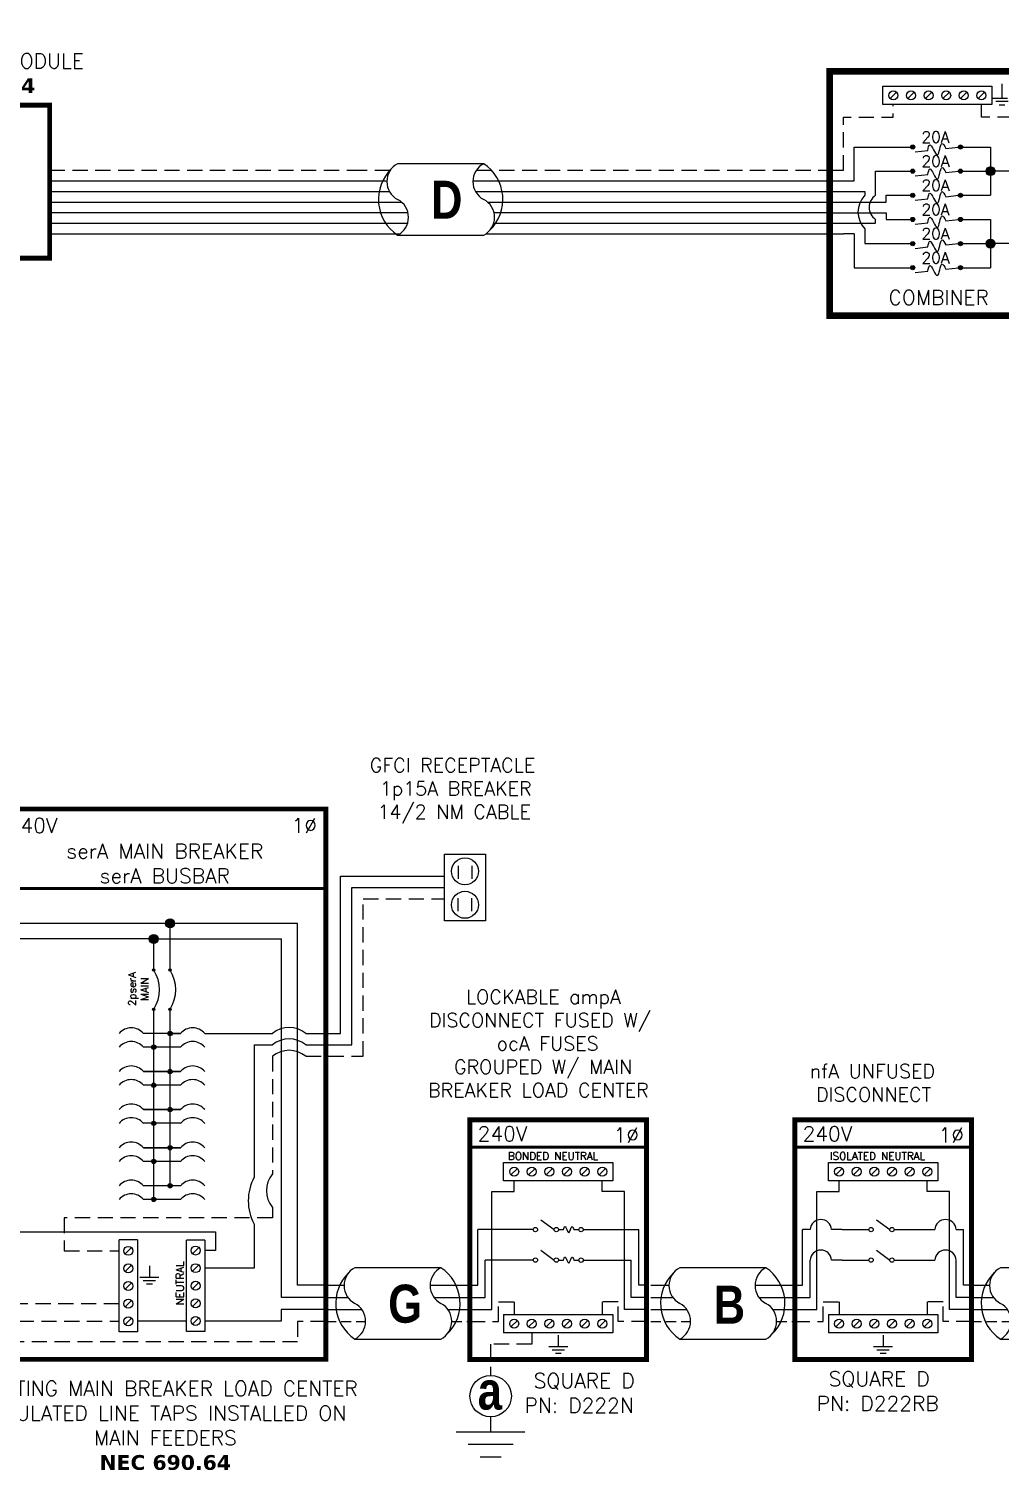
# Model space of a CAD drawing. Header units: feet. Extents: x 13957 to 14727, y 21610 to 22158.
# Drawn here: x 14232.5 to 14472.2, y 21802.3 to 22158.2 of the extents above; entities that cross this region are included whole.
import ezdxf

# ---------------------------------------------------------------- set-up
doc = ezdxf.new("R2010")
doc.units = ezdxf.units.FT
doc.header["$MEASUREMENT"] = 0
doc.linetypes.add('HIDDEN', pattern=[0.375, 0.25, -0.125])
doc.layers.add('TEXT', color=7, linetype='Continuous')
doc.layers.add('Z - TITLEBLOCK TXT', color=7, linetype='Continuous')
doc.styles.add('ONE LINE TXT', font='techb___.ttf')
doc.styles.get("Standard").update_dxf_attribs({"font": 'simplex.shx'})

# ---------------------------------------------------------------- blocks, each defined once
blk = doc.blocks.new('3stringCombiner')
at = {"linetype": 'Continuous'}
h = blk.add_hatch(color=7, dxfattribs=at)
h.dxf.hatch_style = 1
edge = h.paths.add_edge_path()
edge.add_arc((20.51, 41.65), 0.513, 0, 360)
h = blk.add_hatch(color=7, dxfattribs=at)
h.dxf.hatch_style = 1
edge = h.paths.add_edge_path()
edge.add_arc((32.29, 41.65), 0.513, 0, 360)
h = blk.add_hatch(color=7, dxfattribs=at)
h.dxf.hatch_style = 1
edge = h.paths.add_edge_path()
edge.add_arc((20.51, 35.69), 0.513, 0, 360)
h = blk.add_hatch(color=7, dxfattribs=at)
h.dxf.hatch_style = 1
edge = h.paths.add_edge_path()
edge.add_arc((32.29, 35.69), 0.513, 0, 360)
h = blk.add_hatch(color=254, dxfattribs=at)
h.dxf.hatch_style = 1
edge = h.paths.add_edge_path()
edge.add_arc((39.7, 35.69), 1.11, 0, 360)
h = blk.add_hatch(color=7, dxfattribs=at)
h.dxf.hatch_style = 1
edge = h.paths.add_edge_path()
edge.add_arc((20.51, 29.73), 0.513, 0, 360)
h = blk.add_hatch(color=7, dxfattribs=at)
h.dxf.hatch_style = 1
edge = h.paths.add_edge_path()
edge.add_arc((32.29, 29.73), 0.513, 0, 360)
h = blk.add_hatch(color=253, dxfattribs=at)
h.dxf.hatch_style = 1
edge = h.paths.add_edge_path()
edge.add_arc((20.51, 23.77), 0.513, 0, 360)
h = blk.add_hatch(color=253, dxfattribs=at)
h.dxf.hatch_style = 1
edge = h.paths.add_edge_path()
edge.add_arc((32.29, 23.77), 0.513, 0, 360)
h = blk.add_hatch(color=253, dxfattribs=at)
h.dxf.hatch_style = 1
edge = h.paths.add_edge_path()
edge.add_arc((20.51, 17.8), 0.513, 0, 360)
h = blk.add_hatch(color=253, dxfattribs=at)
h.dxf.hatch_style = 1
edge = h.paths.add_edge_path()
edge.add_arc((32.29, 17.8), 0.513, 0, 360)
h = blk.add_hatch(color=254, dxfattribs=at)
h.dxf.hatch_style = 1
edge = h.paths.add_edge_path()
edge.add_arc((39.7, 17.8), 1.11, 0, 360)
h = blk.add_hatch(color=253, dxfattribs=at)
h.dxf.hatch_style = 1
edge = h.paths.add_edge_path()
edge.add_arc((20.51, 11.84), 0.513, 0, 360)
h = blk.add_hatch(color=253, dxfattribs=at)
h.dxf.hatch_style = 1
edge = h.paths.add_edge_path()
edge.add_arc((32.29, 11.84), 0.513, 0, 360)
at = {"color": 1, "linetype": 'Continuous'}
for p, q in [((13.11, 52.12), (13.11, 56.66)), ((13.11, 56.66), (40.06, 56.66)), ((40.06, 56.66), (40.06, 52.12)), ((40.06, 52.12), (13.11, 52.12)), ((21.11, 40.47), (24.21, 40.81)), ((28.68, 41.3), (31.78, 41.65)), ((28.69, 35.34), (31.79, 35.69)), ((21.12, 34.51), (24.22, 34.85)), ((21.12, 28.54), (24.22, 28.89)), ((28.69, 29.38), (31.79, 29.73)), ((21.11, 22.58), (24.21, 22.93)), ((28.68, 23.42), (31.78, 23.77)), ((28.69, 17.46), (31.79, 17.8)), ((21.12, 16.62), (24.22, 16.97)), ((21.12, 10.66), (24.22, 11.01)), ((28.69, 11.5), (31.79, 11.84))]:
    blk.add_line(p, q, dxfattribs=at)
at = {"color": 4, "linetype": 'Continuous'}
for p, q in [((16.49, 55.18), (14.92, 53.6)), ((20.84, 55.18), (19.27, 53.6)), ((25.19, 55.18), (23.62, 53.6)), ((29.54, 55.18), (27.97, 53.6)), ((33.89, 55.18), (32.32, 53.6)), ((38.25, 55.18), (36.67, 53.6))]:
    blk.add_line(p, q, dxfattribs=at)
at = {"color": 92, "linetype": 'HIDDEN', "ltscale": 15}
for p, q in [((37.46, 49.04), (37.46, 52.12)), ((50.81, 49.04), (37.46, 49.04)), ((50.81, 49.04), (50.81, 35.92)), ((0, 35.92), (3.44, 35.92)), ((50.81, 35.92), (54.46, 35.92))]:
    blk.add_line(p, q, dxfattribs=at)
at = {"color": 7, "linetype": 'Continuous'}
for p, q in [((48.55, 35.69), (39.7, 35.69)), ((48.55, 34.31), (48.55, 35.69)), ((0, 33.3), (3.44, 33.3)), ((48.55, 34.31), (54.46, 34.31)), ((0, 28.06), (3.43, 28.06)), ((0, 22.81), (3.44, 22.81))]:
    blk.add_line(p, q, dxfattribs=at)
at = {"color": 253, "linetype": 'Continuous'}
for p, q in [((48.55, 32.71), (48.55, 17.8)), ((48.55, 32.71), (54.46, 32.71)), ((0, 30.68), (3.44, 30.68)), ((0, 25.43), (3.44, 25.43)), ((0, 20.19), (3.44, 20.19)), ((6.06, 20.19), (6.06, 11.84)), ((48.55, 17.8), (39.7, 17.8)), ((6.06, 11.84), (13.92, 11.84))]:
    blk.add_line(p, q, dxfattribs=at)
at = {"lineweight": 50, "const_width": 1.71}
blk.add_lwpolyline([(54.46, 0), (0, 0), (0, 60.34), (54.46, 60.34)], close=True, dxfattribs=at)
blk.add_lwpolyline([(54.46, 0), (0, 0), (0, 60.34), (54.46, 60.34)], close=True, dxfattribs=at)
at = {"color": 92, "linetype": 'HIDDEN', "ltscale": 15, "flags": 128}
for points in [[(42.53, 57.24), (42.53, 53.74)], [(40.18, 53.74), (44.87, 53.74)], [(3.44, 35.92), (3.44, 49.04), (15.71, 49.04), (15.71, 52.12)], [(44.05, 52.87), (41, 52.87)], [(43.24, 52.01), (41.81, 52.01)]]:
    blk.add_lwpolyline(points, dxfattribs=at)
at = {"color": 7, "linetype": 'Continuous', "flags": 128}
for points in [[(3.44, 33.3), (6.06, 33.3), (6.06, 41.65), (13.92, 41.65)], [(13.92, 41.65), (20.51, 41.65)], [(32.29, 41.65), (39.7, 41.65)], [(39.7, 41.65), (39.7, 29.73)], [(11.3, 29.73), (11.3, 35.69), (13.92, 35.69)], [(13.92, 35.69), (20.51, 35.69)], [(13.92, 35.69), (20.51, 35.69)], [(32.29, 35.69), (39.7, 35.69)], [(3.43, 28.06), (13.92, 28.06), (13.92, 29.73)], [(13.92, 29.73), (20.51, 29.73)], [(13.92, 29.73), (20.51, 29.73)], [(32.29, 29.73), (39.7, 29.73)], [(3.44, 22.81), (11.3, 22.81), (11.3, 23.77)]]:
    blk.add_lwpolyline(points, dxfattribs=at)
at = {"color": 253, "linetype": 'Continuous', "flags": 128}
for points in [[(3.44, 30.68), (8.68, 30.68), (8.68, 29.73)], [(3.44, 25.43), (13.92, 25.43), (13.92, 23.77)], [(8.68, 21.46), (8.68, 17.8), (13.92, 17.8)], [(13.92, 23.77), (20.51, 23.77)], [(13.92, 23.77), (20.51, 23.77)], [(32.29, 23.77), (39.7, 23.77)], [(39.7, 23.77), (39.7, 11.84)], [(6.06, 20.19), (3.44, 20.19)], [(13.92, 17.8), (20.51, 17.8)], [(13.92, 17.8), (20.51, 17.8)], [(32.29, 17.8), (39.7, 17.8)], [(13.92, 11.84), (20.51, 11.84)], [(32.29, 11.84), (39.7, 11.84)]]:
    blk.add_lwpolyline(points, dxfattribs=at)
at = {"color": 4, "linetype": 'Continuous'}
for centre in [(15.71, 54.39), (20.06, 54.39), (24.41, 54.39), (28.76, 54.39), (33.11, 54.39), (37.46, 54.39)]:
    blk.add_circle(centre, 1.11, dxfattribs=at)
at = {"color": 7, "linetype": 'Continuous'}
for centre, radius in [((20.51, 41.65), 0.513), ((32.29, 41.65), 0.513), ((20.51, 35.69), 0.513), ((32.29, 35.69), 0.513), ((39.7, 35.69), 1.11), ((39.7, 35.69), 1.11), ((20.51, 29.73), 0.513), ((32.29, 29.73), 0.513), ((39.7, 17.8), 1.11), ((39.7, 17.8), 1.11)]:
    blk.add_circle(centre, radius, dxfattribs=at)
at = {"color": 253, "linetype": 'Continuous'}
for centre in [(20.51, 23.77), (32.29, 23.77), (20.51, 17.8), (32.29, 17.8), (20.51, 11.84), (32.29, 11.84)]:
    blk.add_circle(centre, 0.513, dxfattribs=at)
blk.add_arc((12.9, 25.59), 5.91, 135.6055, 224.3945, dxfattribs=at)
at = {"color": 7, "linetype": 'Continuous'}
blk.add_arc((13.34, 26.75), 3.61, 124.3567, 235.6433, dxfattribs=at)
at = {"color": 1, "linetype": 'Continuous'}
for points in [[(24.21, 40.81), (24.72, 42.21), (26.59, 39.72), (27.74, 42.55), (28.68, 41.3)], [(24.22, 34.85), (24.73, 36.25), (26.6, 33.76), (27.76, 36.59), (28.69, 35.34)], [(24.22, 28.89), (24.73, 30.29), (26.6, 27.8), (27.76, 30.63), (28.69, 29.38)], [(24.21, 22.93), (24.72, 24.33), (26.59, 21.84), (27.74, 24.67), (28.68, 23.42)], [(24.22, 16.97), (24.73, 18.37), (26.6, 15.87), (27.76, 18.71), (28.69, 17.46)], [(24.22, 11.01), (24.73, 12.41), (26.6, 9.91), (27.76, 12.75), (28.69, 11.5)]]:
    blk.add_spline(points, degree=3, dxfattribs=at)
for p in [(22.67, 42.72), (22.68, 36.76), (22.68, 30.8), (22.67, 24.83), (22.68, 18.87), (22.68, 12.91)]:
    blk.add_text('20A', height=2.778, dxfattribs=at).set_placement(p)
at = {"color": 1, "insert": (26.91, 4.5), "char_height": 3.658, "attachment_point": 5}
blk.add_mtext_dynamic_manual_height_columns('COMBINER', width=1.1897, gutter_width=7.17, heights=[0], dxfattribs=at)
blk = doc.blocks.new('fusedDisconnect')
at = {"lineweight": 50}
blk.add_line((-43.61, 43.06), (0, 43.06), dxfattribs=at)
at = {"color": 1, "linetype": 'Continuous'}
for p, q in [((-35.27, 34.78), (-35.27, 39.32)), ((-35.27, 39.32), (-8.32, 39.32)), ((-8.32, 39.32), (-8.32, 34.78)), ((-8.32, 34.78), (-35.27, 34.78)), ((-26.07, 25.18), (-22.81, 22.74)), ((-21.73, 22.73), (-20.49, 22.73)), ((-17.94, 22.73), (-16.7, 22.73)), ((-26.07, 17.65), (-22.81, 15.2)), ((-21.73, 15.2), (-20.49, 15.2)), ((-17.94, 15.2), (-16.7, 15.2)), ((-35.27, 1.76), (-8.32, 1.76)), ((-35.27, 1.76), (-35.27, -2.78)), ((-8.32, 1.76), (-8.32, -2.78)), ((-8.32, -2.78), (-35.27, -2.78))]:
    blk.add_line(p, q, dxfattribs=at)
at = {"color": 4, "linetype": 'Continuous'}
for p, q in [((-31.89, 37.83), (-33.46, 36.26)), ((-27.53, 37.83), (-29.11, 36.26)), ((-23.18, 37.83), (-24.76, 36.26)), ((-18.83, 37.83), (-20.41, 36.26)), ((-14.48, 37.83), (-16.06, 36.26)), ((-10.13, 37.83), (-11.7, 36.26)), ((-31.89, 0.28), (-33.46, -1.3)), ((-27.53, 0.28), (-29.11, -1.3)), ((-23.18, 0.28), (-24.76, -1.3)), ((-18.83, 0.28), (-20.41, -1.3)), ((-14.48, 0.28), (-16.06, -1.3)), ((-10.13, 0.28), (-11.7, -1.3))]:
    blk.add_line(p, q, dxfattribs=at)
at = {"color": 253, "linetype": 'Continuous'}
for p, q in [((-38.16, 3), (-38.16, 32.17)), ((-38.16, 32.17), (-32.67, 32.17)), ((-32.67, 32.17), (-32.67, 34.78)), ((-10.92, 32.17), (-10.92, 34.78)), ((-5.43, 32.17), (-10.92, 32.17)), ((-5.43, 3), (-5.43, 32.17)), ((-43.61, 3), (-38.16, 3)), ((0, 3), (-5.43, 3))]:
    blk.add_line(p, q, dxfattribs=at)
at = {"color": 7, "linetype": 'Continuous'}
for p, q in [((-27.97, 22.73), (-41.66, 22.73)), ((-41.66, 9), (-41.66, 22.73)), ((-15.62, 22.73), (-1.93, 22.73)), ((-1.93, 9), (-1.93, 22.73))]:
    blk.add_line(p, q, dxfattribs=at)
at = {"color": 10, "linetype": 'Continuous'}
for p, q in [((-27.97, 15.2), (-39.8, 15.2)), ((-39.8, 6), (-39.8, 15.2)), ((-15.62, 15.2), (-3.79, 15.19)), ((-3.79, 6), (-3.79, 15.2)), ((-43.61, 6), (-39.8, 6)), ((0, 6), (-3.79, 6))]:
    blk.add_line(p, q, dxfattribs=at)
at = {"color": 7}
for p, q in [((-43.61, 9), (-41.66, 9)), ((0, 9), (-1.93, 9))]:
    blk.add_line(p, q, dxfattribs=at)
at = {"color": 92, "linetype": 'HIDDEN', "ltscale": 15}
for p, q in [((-36.58, 0), (-36.58, 4.9)), ((-36.58, 4.9), (-32.67, 4.9)), ((-32.67, 4.9), (-32.67, 1.76)), ((-7.01, 4.9), (-10.92, 4.9)), ((-10.92, 4.9), (-10.92, 1.76)), ((-7.01, 0), (-7.01, 4.9)), ((-43.61, 0), (-36.58, 0)), ((0, 0), (-7.01, 0)), ((-28.32, -2.78), (-28.32, -5.55)), ((-28.32, -5.55), (-38.48, -5.55)), ((-38.48, -5.55), (-38.48, -13.28)), ((-38.48, -23.51), (-38.48, -27.17))]:
    blk.add_line(p, q, dxfattribs=at)
at = {"lineweight": 50, "const_width": 1.19}
blk.add_lwpolyline([(-43.61, -9.34), (-43.61, 49.84), (0, 49.84), (0, -9.34)], close=True, dxfattribs=at)
at = {"color": 92, "linetype": 'Continuous', "lineweight": 5, "ltscale": 0.05, "flags": 128}
for points in [[(-21.8, -3.32), (-21.8, -6.17)], [(-24.14, -6.17), (-19.45, -6.17)], [(-20.27, -7.03), (-23.32, -7.03)], [(-21.08, -7.9), (-22.51, -7.9)]]:
    blk.add_lwpolyline(points, dxfattribs=at)
at = {"color": 92, "linetype": 'Continuous', "ltscale": 4, "flags": 128}
for points in [[(-46.96, -27.17), (-30, -27.17)], [(-32.93, -30.31), (-44.02, -30.31)], [(-35.87, -33.46), (-41.08, -33.46)]]:
    blk.add_lwpolyline(points, dxfattribs=at)
at = {"color": 4, "linetype": 'Continuous'}
for centre in [(-32.67, 37.05), (-28.32, 37.05), (-23.97, 37.05), (-19.62, 37.05), (-15.27, 37.05), (-10.92, 37.05), (-32.67, -0.51), (-28.32, -0.51), (-23.97, -0.51), (-19.62, -0.51), (-15.27, -0.51), (-10.92, -0.51)]:
    blk.add_circle(centre, 1.11, dxfattribs=at)
at = {"color": 1, "linetype": 'Continuous'}
for centre in [(-27.43, 22.73), (-22.27, 22.73), (-16.16, 22.73), (-27.43, 15.2), (-22.27, 15.2), (-16.16, 15.19)]:
    blk.add_circle(centre, 0.541, dxfattribs=at)
at = {"color": 7, "linetype": 'Continuous'}
blk.add_circle((-38.48, -18.39), 5.11, dxfattribs=at)
at = {"color": 1, "linetype": 'Continuous'}
for points in [[(-20.49, 22.73), (-20.12, 23.49), (-19.22, 21.97), (-18.39, 23.49), (-17.94, 22.73)], [(-20.49, 15.2), (-20.12, 15.96), (-19.22, 14.43), (-18.39, 15.96), (-17.94, 15.2)]]:
    blk.add_spline(points, degree=3, dxfattribs=at)
at = {"color": 4, "linetype": 'Continuous'}
blk.add_text('BONDED NEUTRAL', height=1.8743, dxfattribs=at).set_placement((-34.19, 39.97))
at = {"color": 1}
for s, width, gutter_width, heights, insert, char_height, attachment_point in [('\\A1;\\pi14.315;LOCKABLE ampA \\P\\pi5.1859;DISCONNECT FUSED W/ \\P\\pi21.882;ocA FUSES\\P\\pi11.355;GROUPED W/ MAIN \\P\\pi4.9392;BREAKER LOAD CENTER', 71.8931, 92.23, [38.55], (-58.88, 81.95), 3.4544, 1), ('240V', 0.1481, 0.75, [0], (-35.55, 46.4), 3.658, 5), ('1∅', 0.1481, 0.75, [0], (-4.98, 46.1), 3.658, 5), ('\\A1;\\pi7.3884,t25.676;SQUARE D\\P\\pi5.1241,t23.412;PN: D222N', 35.0816, 28.88, [13.54], (-35.24, -12.75), 3.6576, 1)]:
    blk.add_mtext_dynamic_manual_height_columns(s, width=width, gutter_width=gutter_width, heights=heights, dxfattribs=dict(at, insert=insert, char_height=char_height, attachment_point=attachment_point))
at = {"color": 1, "linetype": 'Continuous', "insert": (-41.67, -12.34), "char_height": 9.3833, "attachment_point": 1, "style": 'ONE LINE TXT'}
blk.add_mtext_dynamic_manual_height_columns('{\\W1;\\C256;a}', width=0.1385, gutter_width=2.13, heights=[0], dxfattribs=at)
blk = doc.blocks.new('*U19')
at = {"color": 7, "linetype": 'Continuous'}
for p, q in [((-7.14, 13.31), (-28.39, 13.31)), ((-28.39, -4.31), (-7.14, -4.31))]:
    blk.add_line(p, q, dxfattribs=at)
at = {"color": 7}
for p, q in [((-35.53, 9), (-31.05, 9)), ((-9.81, 9), (0, 9))]:
    blk.add_line(p, q, dxfattribs=at)
at = {"color": 10}
for p, q in [((-35.53, 6), (-30.11, 6)), ((-8.87, 6), (0, 6))]:
    blk.add_line(p, q, dxfattribs=at)
at = {"color": 253}
for p, q in [((-35.53, 3), (-26.66, 3)), ((-5.41, 3), (0, 3))]:
    blk.add_line(p, q, dxfattribs=at)
at = {"color": 92, "linetype": 'HIDDEN', "ltscale": 10}
for p, q in [((-4.48, 0), (0, 0)), ((-35.53, 0), (-25.72, 0))]:
    blk.add_line(p, q, dxfattribs=at)
at = {"color": 7, "linetype": 'Continuous'}
for centre, start, end in [((-22.54, 4.5), 133.9732, 236.4265), ((-12.99, 4.5), 313.9732, 56.4265)]:
    blk.add_arc(centre, 10.58, start, end, dxfattribs=at)
at = {"linetype": 'Continuous'}
for centre, start, end in [((-26.08, 8.91), 117.6639, 242.3361), ((-4.83, 8.91), 117.6639, 242.3361), ((-30.7, 0.09), 297.6639, 62.3361), ((-9.45, 0.09), 297.6639, 62.3361)]:
    blk.add_arc(centre, 4.98, start, end, dxfattribs=at)
blk = doc.blocks.new('*U20')
at = {"color": 7}
for name, p in [('fusedDisconnect', (0, 0)), ('*U19', (-43.61, 0))]:
    blk.add_blockref(name, p, dxfattribs=at)
blk = doc.blocks.new('lineTapPanel')
at = {"linetype": 'Continuous'}
h = blk.add_hatch(color=254, dxfattribs=at)
h.dxf.hatch_style = 1
edge = h.paths.add_edge_path()
edge.add_arc((-38.44, 98.34), 1.11, 0, 360)
h = blk.add_hatch(color=254, dxfattribs=at)
h.dxf.hatch_style = 1
edge = h.paths.add_edge_path()
edge.add_arc((-42.47, 94.51), 1.11, 0, 360)
h = blk.add_hatch(color=1, dxfattribs=at)
h.dxf.hatch_style = 1
edge = h.paths.add_edge_path()
edge.add_arc((-42.47, 86.8), 0.291, 0, 360)
h = blk.add_hatch(color=1, dxfattribs=at)
h.dxf.hatch_style = 1
edge = h.paths.add_edge_path()
edge.add_arc((-38.44, 86.8), 0.291, 0, 360)
h = blk.add_hatch(color=1, dxfattribs=at)
h.dxf.hatch_style = 1
edge = h.paths.add_edge_path()
edge.add_arc((-42.47, 77.16), 0.291, 0, 360)
h = blk.add_hatch(color=1, dxfattribs=at)
h.dxf.hatch_style = 1
edge = h.paths.add_edge_path()
edge.add_arc((-38.44, 77.16), 0.291, 0, 360)
h = blk.add_hatch(color=1, dxfattribs=at)
h.dxf.hatch_style = 1
edge = h.paths.add_edge_path()
edge.add_arc((-38.44, 71.16), 0.528, 0, 360)
h = blk.add_hatch(color=1, dxfattribs=at)
h.dxf.hatch_style = 1
edge = h.paths.add_edge_path()
edge.add_arc((-42.47, 67.78), 0.528, 0, 360)
h = blk.add_hatch(color=1, dxfattribs=at)
h.dxf.hatch_style = 1
edge = h.paths.add_edge_path()
edge.add_arc((-38.44, 61.76), 0.528, 0, 360)
h = blk.add_hatch(color=1, dxfattribs=at)
h.dxf.hatch_style = 1
edge = h.paths.add_edge_path()
edge.add_arc((-42.47, 58.38), 0.528, 0, 360)
h = blk.add_hatch(color=1, dxfattribs=at)
h.dxf.hatch_style = 1
edge = h.paths.add_edge_path()
edge.add_arc((-38.44, 52.36), 0.528, 0, 360)
h = blk.add_hatch(color=1, dxfattribs=at)
h.dxf.hatch_style = 1
edge = h.paths.add_edge_path()
edge.add_arc((-42.47, 48.98), 0.528, 0, 360)
h = blk.add_hatch(color=1, dxfattribs=at)
h.dxf.hatch_style = 1
edge = h.paths.add_edge_path()
edge.add_arc((-38.44, 42.95), 0.528, 0, 360)
h = blk.add_hatch(color=1, dxfattribs=at)
h.dxf.hatch_style = 1
edge = h.paths.add_edge_path()
edge.add_arc((-42.47, 39.58), 0.528, 0, 360)
h = blk.add_hatch(color=1, dxfattribs=at)
h.dxf.hatch_style = 1
edge = h.paths.add_edge_path()
edge.add_arc((-38.44, 33.55), 0.528, 0, 360)
h = blk.add_hatch(color=1, dxfattribs=at)
h.dxf.hatch_style = 1
edge = h.paths.add_edge_path()
edge.add_arc((-42.47, 30.17), 0.528, 0, 360)
at = {"color": 155, "true_color": 0x647190}
blk.add_line((-80.92, 126.59), (0, 126.59), dxfattribs=at)
at = {"color": 253, "linetype": 'Continuous'}
for p, q in [((-100.73, 90.2), (-100.73, 109.7)), ((-76.04, 90.2), (-100.73, 90.2)), ((-76.04, 90.2), (-76.04, 22.16)), ((-76.04, 22.16), (-27.25, 22.16)), ((-27.25, 22.16), (-27.25, 17.57)), ((-27.25, 17.57), (-29.89, 17.57)), ((-11.01, 0.16), (-29.89, 0.16)), ((0, 3), (-11.01, 3)), ((-11.01, 3), (-11.01, 0.16))]:
    blk.add_line(p, q, dxfattribs=at)
at = {"color": 10, "linetype": 'Continuous'}
for p, q in [((-94.24, 94.51), (-94.24, 109.7)), ((-43.58, 94.51), (-94.24, 94.51)), ((-42.47, 87.09), (-42.47, 93.4)), ((-41.36, 94.51), (-10.98, 94.51)), ((-10.98, 6), (-10.98, 94.51)), ((-42.47, 30.17), (-42.47, 76.87)), ((-35.88, 67.78), (-45.04, 67.78)), ((-35.88, 58.38), (-45.04, 58.38)), ((-35.88, 48.98), (-45.04, 48.98)), ((-35.88, 39.58), (-45.04, 39.58)), ((-35.88, 30.17), (-45.04, 30.17)), ((0, 6), (-10.98, 6))]:
    blk.add_line(p, q, dxfattribs=at)
at = {"color": 7, "linetype": 'Continuous'}
for p, q in [((-87.75, 98.34), (-87.75, 109.7)), ((-39.56, 98.34), (-87.75, 98.34)), ((-38.44, 87.09), (-38.44, 97.23)), ((-6.96, 9), (-6.96, 98.34)), ((-38.44, 61.76), (-38.44, 76.87)), ((-35.88, 71.16), (-45.04, 71.16)), ((-38.44, 71.16), (-35.88, 71.16)), ((-45.04, 61.76), (-35.88, 61.76)), ((-35.88, 61.76), (-45.04, 61.76)), ((-38.44, 52.36), (-38.44, 61.76)), ((-45.04, 52.36), (-35.88, 52.36)), ((-35.88, 52.36), (-45.04, 52.36)), ((-38.44, 42.95), (-38.44, 52.36)), ((-45.04, 42.95), (-35.88, 42.95)), ((-35.88, 42.95), (-45.04, 42.95)), ((-38.44, 33.55), (-38.44, 42.95)), ((-35.88, 33.55), (-45.04, 33.55))]:
    blk.add_line(p, q, dxfattribs=at)
at = {"lineweight": 50}
blk.add_line((-80.92, 106.95), (0, 106.95), dxfattribs=at)
at = {"color": 7}
for p, q in [((-6.96, 98.34), (-37.33, 98.34)), ((0, 9), (-6.96, 9))]:
    blk.add_line(p, q, dxfattribs=at)
at = {"color": 1, "linetype": 'Continuous'}
for p, q in [((-51.03, -2.51), (-51.03, 20.23)), ((-46.49, 20.23), (-51.03, 20.23)), ((-46.49, 20.23), (-46.49, -2.51)), ((-34.43, -2.43), (-34.43, 20.16)), ((-29.89, 20.16), (-34.43, 20.16)), ((-29.89, 20.16), (-29.89, -2.43)), ((-46.49, -2.51), (-51.03, -2.51)), ((-29.89, -2.43), (-34.43, -2.43))]:
    blk.add_line(p, q, dxfattribs=at)
at = {"color": 4, "linetype": 'Continuous'}
for p, q in [((-47.97, 18.28), (-49.55, 16.71)), ((-31.37, 18.35), (-32.94, 16.78)), ((-47.97, 13.93), (-49.55, 12.36)), ((-31.37, 14), (-32.94, 12.43)), ((-47.97, 9.58), (-49.55, 8.01)), ((-31.37, 9.65), (-32.94, 8.08)), ((-47.97, 5.23), (-49.55, 3.66)), ((-31.37, 5.3), (-32.94, 3.73)), ((-47.97, 0.88), (-49.55, -0.69)), ((-31.37, 0.95), (-32.94, -0.62))]:
    blk.add_line(p, q, dxfattribs=at)
at = {"color": 92, "linetype": 'HIDDEN', "ltscale": 15}
for p, q in [((-51.03, 4.44), (-106.89, 4.44)), ((-106.89, 4.44), (-106.89, -4.87)), ((-75.84, -4.96), (-75.84, 0.09)), ((-75.84, 0.09), (-51.03, 0.09)), ((0, 0), (-6.96, 0)), ((-6.96, 0), (-6.96, -4.96)), ((-6.96, -4.96), (-75.84, -4.96)), ((-106.89, -15.1), (-106.89, -24.84))]:
    blk.add_line(p, q, dxfattribs=at)
at = {"color": 92, "linetype": 'Continuous', "ltscale": 15}
blk.add_line((-34.43, 0.09), (-46.49, 0.09), dxfattribs=at)
at = {"lineweight": 50, "const_width": 1.19}
for points in [[(-103.67, 109.7), (-103.67, 126.59), (-84.82, 126.59), (-84.82, 109.7)], [(-80.92, -9.3), (-80.92, 126.59), (0, 126.59), (0, -9.3)]]:
    blk.add_lwpolyline(points, close=True, dxfattribs=at)
at = {"color": 92, "linetype": 'Continuous', "lineweight": 5, "ltscale": 0.05, "flags": 128}
for points in [[(-45.88, 10.97), (-41.2, 10.97)], [(-43.54, 13.81), (-43.54, 10.97)], [(-42.01, 10.1), (-45.07, 10.1)], [(-42.82, 9.23), (-44.25, 9.23)]]:
    blk.add_lwpolyline(points, dxfattribs=at)
at = {"color": 92, "linetype": 'Continuous', "ltscale": 4, "flags": 128}
for points in [[(-115.37, -24.84), (-98.41, -24.84)], [(-101.35, -27.98), (-112.43, -27.98)], [(-104.29, -31.12), (-109.49, -31.12)]]:
    blk.add_lwpolyline(points, dxfattribs=at)
at = {"linetype": 'Continuous'}
blk.add_circle((-94.24, 118.15), 7.15, dxfattribs=at)
at = {"color": 7, "linetype": 'Continuous'}
for centre, radius in [((-38.44, 98.34), 1.11), ((-38.44, 98.34), 1.11), ((-42.47, 94.51), 1.11), ((-106.89, -9.99), 5.11)]:
    blk.add_circle(centre, radius, dxfattribs=at)
at = {"color": 1, "linetype": 'Continuous'}
for centre, radius in [((-42.47, 86.8), 0.291), ((-38.44, 86.8), 0.291), ((-42.47, 77.16), 0.291), ((-38.44, 77.16), 0.291), ((-38.44, 71.16), 0.528), ((-42.47, 67.78), 0.528), ((-38.44, 61.76), 0.528), ((-42.47, 58.38), 0.528), ((-38.44, 52.36), 0.528), ((-42.47, 48.98), 0.528), ((-38.44, 42.95), 0.528), ((-42.47, 39.58), 0.528), ((-38.44, 33.55), 0.528), ((-42.47, 30.17), 0.528)]:
    blk.add_circle(centre, radius, dxfattribs=at)
at = {"color": 4, "linetype": 'Continuous'}
for centre in [(-48.76, 17.49), (-32.16, 17.57), (-48.76, 13.14), (-32.16, 13.21), (-48.76, 8.79), (-32.16, 8.86), (-48.76, 4.44), (-32.16, 4.51), (-48.76, 0.09), (-32.16, 0.16)]:
    blk.add_circle(centre, 1.11, dxfattribs=at)
at = {"color": 1, "linetype": 'Continuous'}
for centre, radius, start, end in [((-50.14, 81.98), 9.06, 327.8708, 32.1292), ((-46.11, 81.98), 9.06, 327.8708, 32.1292), ((-48.03, 68.62), 3.93, 40.3392, 139.6608), ((-32.88, 68.62), 3.93, 40.3392, 139.6608), ((-48.03, 65.24), 3.93, 40.3392, 139.6608), ((-32.88, 65.24), 3.93, 40.3392, 139.6608), ((-48.03, 59.21), 3.93, 40.3392, 139.6608), ((-32.88, 59.21), 3.93, 40.3392, 139.6608), ((-48.03, 55.84), 3.93, 40.3392, 139.6608), ((-32.88, 55.84), 3.93, 40.3392, 139.6608), ((-48.03, 49.81), 3.93, 40.3392, 139.6608), ((-32.88, 49.81), 3.93, 40.3392, 139.6608), ((-48.03, 46.43), 3.93, 40.3392, 139.6608), ((-32.88, 46.43), 3.93, 40.3392, 139.6608), ((-48.03, 40.41), 3.93, 40.3392, 139.6608), ((-32.88, 40.41), 3.93, 40.3392, 139.6608), ((-48.03, 37.03), 3.93, 40.3392, 139.6608), ((-32.88, 37.03), 3.93, 40.3392, 139.6608), ((-48.03, 31.01), 3.93, 40.3392, 139.6608), ((-32.88, 31.01), 3.93, 40.3392, 139.6608), ((-48.03, 27.63), 3.93, 40.3392, 139.6608), ((-32.88, 27.63), 3.93, 40.3392, 139.6608)]:
    blk.add_arc(centre, radius, start, end, dxfattribs=at)
at = {"color": 253, "linetype": 'Continuous', "style": 'ONE LINE TXT'}
blk.add_text('M', height=9.38, dxfattribs=at).set_placement((-98.8, 113.43))
at = {"color": 4, "linetype": 'Continuous'}
blk.add_text('NEUTRAL', height=1.874, rotation=90, dxfattribs=at).set_placement((-35.08, 4.08))
at = {"color": 1, "attachment_point": 5}
for s, width, gutter_width, heights, insert, char_height in [('EXISTING\\P120/240V UTILITY METER', 0.0523, 7.17, [0], (-118.95, 118.48), 3.5433), ('240V', 0.1481, 0.75, [0], (-72.39, 122.54), 3.658), ('1∅', 0.1481, 0.75, [0], (-5.31, 122.54), 3.658), ('serA MAIN BREAKER\\PserA BUSBAR', 72.4998, 0.75, [0], (-39.75, 113.14), 3.6576), ('EXISTING MAIN BREAKER LOAD CENTER INSULATED LINE TAPS INSTALLED ON MAIN FEEDERS\\P{\\fVerdana|b1|i0|c0|p34;NEC 690.64}', 98.9176, 7.17, [106.42], (-39.63, -25.66), 3.6576)]:
    blk.add_mtext_dynamic_manual_height_columns(s, width=width, gutter_width=gutter_width, heights=heights, dxfattribs=dict(at, insert=insert, char_height=char_height))
at = {"color": 4, "linetype": 'Continuous', "insert": (-46.25, 82.15), "char_height": 1.874, "attachment_point": 5, "rotation": 90}
blk.add_mtext_dynamic_manual_height_columns('2pserA\\PMAIN', width=0.1481, gutter_width=0.75, heights=[0], dxfattribs=at)
at = {"color": 1, "linetype": 'Continuous', "insert": (-110.08, -3.93), "char_height": 9.3833, "attachment_point": 1, "style": 'ONE LINE TXT'}
blk.add_mtext_dynamic_manual_height_columns('{\\W1;\\C256;a}', width=0.1385, gutter_width=2.13, heights=[0], dxfattribs=at)
blk = doc.blocks.new('*U21')
at = {"color": 7}
blk.add_blockref('lineTapPanel', (0, 0), dxfattribs=at)
blk = doc.blocks.new('8x8box')
at = {"lineweight": 50, "const_width": 1.19}
blk.add_lwpolyline([(37.78, 0), (0, 0), (0, 37.78), (37.78, 37.78)], close=True, dxfattribs=at)
at = {"color": 1, "char_height": 3.6576, "attachment_point": 5}
for s, width, insert in [(' \\PMOUNTED \\PUNDER SOLAR MODULE\\P{\\fVerdana|b1|i0|c0|p34;NEC 690.34}', 73.0127, (18.01, 51.7)), ('8"x8"  JUNCTION BOX ', 0.4767, (19.03, 19.26))]:
    blk.add_mtext_dynamic_manual_height_columns(s, width=width, gutter_width=7.17, heights=[0], dxfattribs=dict(at, insert=insert))
blk = doc.blocks.new('gfci1')
at = {"color": 7, "linetype": 'Continuous'}
for p, q in [((62.57, 41.42), (62.57, 38.21)), ((65.87, 41.42), (65.87, 38.21)), ((33.46, 0), (33.46, 38.87)), ((33.46, 38.87), (59.14, 38.87)), ((62.57, 30.17), (62.57, 33.39)), ((65.87, 30.17), (65.87, 33.39)), ((0, 0), (16.69, 0)), ((24.94, 0), (33.46, 0))]:
    blk.add_line(p, q, dxfattribs=at)
at = {"color": 253, "linetype": 'Continuous'}
for p, q in [((36.28, -2.82), (36.28, 36.06)), ((36.28, 36.06), (59.14, 36.06)), ((12.22, -2.82), (16.69, -2.82)), ((12.22, -2.82), (12.22, -35.5)), ((24.94, -2.82), (36.28, -2.82)), ((12.22, -47.07), (12.22, -57.95)), ((12.22, -57.95), (0, -57.95))]:
    blk.add_line(p, q, dxfattribs=at)
at = {"color": 7}
blk.add_line((16.69, -45.52), (16.69, -45.52), dxfattribs=at)
at = {"color": 7, "linetype": 'Continuous'}
blk.add_lwpolyline([(59.14, 44.31), (69.3, 44.31), (69.3, 27.81), (59.14, 27.81)], close=True, dxfattribs=at)
for centre in [(64.22, 40.06), (64.22, 31.78)]:
    blk.add_circle(centre, 3.33, dxfattribs=at)
blk.add_arc((20.81, -4.99), 6.47, 50.3905, 129.6095, dxfattribs=at)
at = {"color": 253, "linetype": 'Continuous'}
for centre, radius, start, end in [((20.81, -7.8), 6.47, 50.3905, 129.6095), ((22.72, -41.29), 11.99, 151.1704, 208.8296)]:
    blk.add_arc(centre, radius, start, end, dxfattribs=at)
at = {"layer": 'TEXT', "color": 92, "linetype": 'HIDDEN', "ltscale": 15}
for p, q in [((39.09, -5.63), (39.09, 33.24)), ((39.09, 33.24), (59.14, 33.24)), ((16.69, -5.63), (16.69, -34.69)), ((24.94, -5.63), (39.09, -5.63)), ((16.69, -45.52), (-34.69, -45.52)), ((-34.69, -45.52), (-34.69, -53.67)), ((16.69, -42.94), (16.69, -45.52)), ((-34.69, -53.67), (-21.14, -53.67))]:
    blk.add_line(p, q, dxfattribs=at)
at = {"layer": 'TEXT', "color": 92, "linetype": 'Continuous', "ltscale": 15}
for centre, start, end in [((20.81, -10.62), 50.3905, 129.6095), ((21.67, -38.81), 140.3905, 219.6095)]:
    blk.add_arc(centre, 6.47, start, end, dxfattribs=at)
at = {"layer": 'TEXT', "color": 1, "insert": (27.72, 67.97), "char_height": 3.4544, "attachment_point": 1}
blk.add_mtext_dynamic_manual_height_columns('\\A1;\\pi12.999;GFCI RECEPTACLE\\P\\pi15.467;1p15A BREAKER\\P\\pi14.891;14/2 NM CABLE', width=71.8931, gutter_width=92.23, heights=[24.13], dxfattribs=at)
blk = doc.blocks.new('*U13')
at = {"color": 7, "linetype": 'Continuous'}
for p, q in [((-7.14, 13.31), (-28.39, 13.31)), ((-28.39, -4.31), (-7.14, -4.31))]:
    blk.add_line(p, q, dxfattribs=at)
at = {"color": 7}
for p, q in [((-35.53, 9), (-31.05, 9)), ((-9.81, 9), (0, 9))]:
    blk.add_line(p, q, dxfattribs=at)
at = {"color": 10}
for p, q in [((-35.53, 6), (-30.11, 6)), ((-8.87, 6), (0, 6))]:
    blk.add_line(p, q, dxfattribs=at)
at = {"color": 253}
for p, q in [((-35.53, 3), (-26.66, 3)), ((-5.41, 3), (0, 3))]:
    blk.add_line(p, q, dxfattribs=at)
at = {"color": 92, "linetype": 'HIDDEN', "ltscale": 10}
for p, q in [((-4.48, 0), (0, 0)), ((-35.53, 0), (-25.72, 0))]:
    blk.add_line(p, q, dxfattribs=at)
at = {"color": 7, "linetype": 'Continuous'}
for centre, start, end in [((-22.54, 4.5), 133.9732, 236.4265), ((-12.99, 4.5), 313.9732, 56.4265)]:
    blk.add_arc(centre, 10.58, start, end, dxfattribs=at)
at = {"linetype": 'Continuous'}
for centre, start, end in [((-26.08, 8.91), 117.6639, 242.3361), ((-4.83, 8.91), 117.6639, 242.3361), ((-30.7, 0.09), 297.6639, 62.3361), ((-9.45, 0.09), 297.6639, 62.3361)]:
    blk.add_arc(centre, 4.98, start, end, dxfattribs=at)
blk = doc.blocks.new('unfusedDisconnect')
at = {"lineweight": 50}
blk.add_line((-43.61, 43.06), (0, 43.06), dxfattribs=at)
at = {"color": 1, "linetype": 'Continuous'}
for p, q in [((-35.27, 34.78), (-35.27, 39.32)), ((-35.27, 39.32), (-8.32, 39.32)), ((-8.32, 39.32), (-8.32, 34.78)), ((-8.32, 34.78), (-35.27, 34.78)), ((-23.43, 25.18), (-20.16, 22.74)), ((-31.89, 22.73), (-25.32, 22.73)), ((-19.08, 22.73), (-11.7, 22.73)), ((-31.89, 15.2), (-25.32, 15.2)), ((-23.43, 17.65), (-20.16, 15.2)), ((-19.08, 15.2), (-11.7, 15.19)), ((-35.27, 1.76), (-8.32, 1.76)), ((-35.27, 1.76), (-35.27, -2.78)), ((-8.32, 1.76), (-8.32, -2.78)), ((-8.32, -2.78), (-35.27, -2.78))]:
    blk.add_line(p, q, dxfattribs=at)
at = {"color": 4, "linetype": 'Continuous'}
for p, q in [((-31.89, 37.83), (-33.46, 36.26)), ((-27.53, 37.83), (-29.11, 36.26)), ((-23.18, 37.83), (-24.76, 36.26)), ((-18.83, 37.83), (-20.41, 36.26)), ((-14.48, 37.83), (-16.06, 36.26)), ((-10.13, 37.83), (-11.7, 36.26)), ((-31.89, 0.28), (-33.46, -1.3)), ((-27.53, 0.28), (-29.11, -1.3)), ((-23.18, 0.28), (-24.76, -1.3)), ((-18.83, 0.28), (-20.41, -1.3)), ((-14.48, 0.28), (-16.06, -1.3)), ((-10.13, 0.28), (-11.7, -1.3))]:
    blk.add_line(p, q, dxfattribs=at)
at = {"color": 253, "linetype": 'Continuous'}
for p, q in [((-38.16, 3), (-38.16, 32.17)), ((-38.16, 32.17), (-32.67, 32.17)), ((-32.67, 32.17), (-32.67, 34.78)), ((-10.92, 32.17), (-10.92, 34.78)), ((-5.43, 32.17), (-10.92, 32.17)), ((-5.43, 3), (-5.43, 32.17)), ((-43.61, 3), (-38.16, 3)), ((0, 3), (-5.43, 3))]:
    blk.add_line(p, q, dxfattribs=at)
at = {"color": 7, "linetype": 'Continuous'}
for p, q in [((-41.66, 9), (-41.66, 22.73)), ((-39.8, 22.73), (-41.66, 22.73)), ((-31.89, 22.73), (-34.52, 22.73)), ((-11.7, 22.73), (-9.07, 22.73)), ((-3.79, 22.73), (-1.93, 22.73)), ((-1.93, 9), (-1.93, 22.73))]:
    blk.add_line(p, q, dxfattribs=at)
at = {"color": 10, "linetype": 'Continuous'}
for p, q in [((-39.8, 6), (-39.8, 15.2)), ((-31.89, 15.2), (-34.52, 15.2)), ((-11.7, 15.2), (-9.07, 15.2)), ((-3.79, 6), (-3.79, 15.2)), ((-43.61, 6), (-39.8, 6)), ((0, 6), (-3.79, 6))]:
    blk.add_line(p, q, dxfattribs=at)
at = {"color": 7}
for p, q in [((-43.61, 9), (-41.66, 9)), ((0, 9), (-1.93, 9))]:
    blk.add_line(p, q, dxfattribs=at)
at = {"color": 92, "linetype": 'HIDDEN', "ltscale": 15}
for p, q in [((-36.58, 0), (-36.58, 4.9)), ((-36.58, 4.9), (-32.67, 4.9)), ((-32.67, 4.9), (-32.67, 1.76)), ((-7.01, 4.9), (-10.92, 4.9)), ((-10.92, 4.9), (-10.92, 1.76)), ((-7.01, 0), (-7.01, 4.9)), ((-43.61, 0), (-36.58, 0)), ((0, 0), (-7.01, 0))]:
    blk.add_line(p, q, dxfattribs=at)
at = {"lineweight": 50, "const_width": 1.19}
blk.add_lwpolyline([(-43.61, -9.34), (-43.61, 49.84), (0, 49.84), (0, -9.34)], close=True, dxfattribs=at)
at = {"color": 92, "linetype": 'Continuous', "lineweight": 5, "ltscale": 0.05, "flags": 128}
for points in [[(-21.8, -3.32), (-21.8, -6.17)], [(-24.14, -6.17), (-19.45, -6.17)], [(-20.27, -7.03), (-23.32, -7.03)], [(-21.08, -7.9), (-22.51, -7.9)]]:
    blk.add_lwpolyline(points, dxfattribs=at)
at = {"color": 4, "linetype": 'Continuous'}
for centre in [(-32.67, 37.05), (-28.32, 37.05), (-23.97, 37.05), (-19.62, 37.05), (-15.27, 37.05), (-10.92, 37.05), (-32.67, -0.51), (-28.32, -0.51), (-23.97, -0.51), (-19.62, -0.51), (-15.27, -0.51), (-10.92, -0.51)]:
    blk.add_circle(centre, 1.11, dxfattribs=at)
at = {"color": 1, "linetype": 'Continuous'}
for centre in [(-24.78, 22.73), (-19.62, 22.73), (-24.78, 15.2), (-19.62, 15.2)]:
    blk.add_circle(centre, 0.541, dxfattribs=at)
at = {"color": 7, "linetype": 'Continuous'}
for centre in [(-37.16, 22.58), (-6.43, 22.58)]:
    blk.add_arc(centre, 2.64, 3.2819, 176.7181, dxfattribs=at)
at = {"color": 10, "linetype": 'Continuous'}
for centre in [(-37.16, 15.04), (-6.43, 15.04)]:
    blk.add_arc(centre, 2.64, 3.2819, 176.7181, dxfattribs=at)
at = {"color": 4, "linetype": 'Continuous'}
blk.add_text('ISOLATED NEUTRAL', height=1.8743, dxfattribs=at).set_placement((-34.91, 39.97))
at = {"color": 1}
for s, width, gutter_width, heights, insert, char_height, attachment_point in [('\\A1;\\pi15.271;nfA UNFUSED \\P\\pi16.834;DISCONNECT', 64.922, 0, [11.89], (-55.21, 63.58), 3.4544, 1), ('240V', 0.1481, 0.75, [0], (-35.55, 46.4), 3.658, 5), ('1∅', 0.1481, 0.75, [0], (-4.98, 46.1), 3.658, 5), ('\\A1;\\pi11.999,t30.287;SQUARE D\\P\\pi9.0377,t27.326;PN: D222RB', 51.6906, 0.203, [45.94], (-47.25, -12.27), 3.6576, 1)]:
    blk.add_mtext_dynamic_manual_height_columns(s, width=width, gutter_width=gutter_width, heights=heights, dxfattribs=dict(at, insert=insert, char_height=char_height, attachment_point=attachment_point))
blk = doc.blocks.new('*U26')
at = {"color": 7}
for name, p in [('unfusedDisconnect', (0, 0)), ('*U13', (-43.61, 0))]:
    blk.add_blockref(name, p, dxfattribs=at)
at = {"layer": 'Z - TITLEBLOCK TXT', "color": 1, "linetype": 'Continuous', "insert": (-63.63, 8.88), "char_height": 9.3833, "attachment_point": 1, "style": 'ONE LINE TXT'}
blk.add_mtext_dynamic_manual_height_columns('{\\W1;\\C256;B}', width=0.1385, gutter_width=2.13, heights=[0], dxfattribs=at)

msp = doc.modelspace()

# ---------------------------------------------------------------- linework, layer by layer
at = {"color": 7, "linetype": 'Continuous'}
for p, q in [((14344.75, 22124.92), (14323.51, 22124.92)), ((14237.63, 22120.71), (14254.69, 22120.71)), ((14254.69, 22120.71), (14312.26, 22120.71)), ((14312.26, 22120.73), (14320.84, 22120.72)), ((14342.09, 22120.72), (14430.13, 22120.71)), ((14237.63, 22115.47), (14254.69, 22115.47)), ((14254.69, 22115.47), (14312.26, 22115.47)), ((14312.26, 22115.47), (14324.45, 22115.47)), ((14345.69, 22115.47), (14430.13, 22115.47)), ((14237.63, 22110.23), (14312.26, 22110.23)), ((14312.26, 22110.23), (14325.95, 22110.23)), ((14347.19, 22110.23), (14430.13, 22110.23)), ((14323.51, 22107.3), (14344.75, 22107.3))]:
    msp.add_line(p, q, dxfattribs=at)
at = {"color": 253, "linetype": 'Continuous'}
for p, q in [((14237.63, 22118.09), (14254.69, 22118.09)), ((14254.69, 22118.09), (14312.26, 22118.09)), ((14312.26, 22118.09), (14321.47, 22118.09)), ((14342.71, 22118.09), (14430.13, 22118.09)), ((14237.63, 22112.85), (14254.69, 22112.85)), ((14254.69, 22112.85), (14312.26, 22112.85)), ((14312.26, 22112.85), (14326.04, 22112.85)), ((14347.28, 22112.85), (14430.13, 22112.85)), ((14237.63, 22107.61), (14312.26, 22107.61)), ((14312.26, 22107.61), (14324.02, 22107.61)), ((14345.26, 22107.61), (14430.13, 22107.61))]:
    msp.add_line(p, q, dxfattribs=at)
at = {"color": 7, "linetype": 'Continuous'}
for centre, start, end in [((14338.9, 22116.11), 313.9732, 56.4265), ((14329.36, 22116.11), 133.9732, 236.4265)]:
    msp.add_arc(centre, 10.58, start, end, dxfattribs=at)
at = {"layer": 'TEXT', "color": 92, "linetype": 'HIDDEN', "ltscale": 15}
for p, q in [((14237.63, 22123.34), (14254.69, 22123.34)), ((14254.69, 22123.34), (14312.26, 22123.34)), ((14312.26, 22123.34), (14321.72, 22123.34)), ((14342.96, 22123.34), (14430.13, 22123.34))]:
    msp.add_line(p, q, dxfattribs=at)
at = {"layer": 'Z - TITLEBLOCK TXT', "linetype": 'Continuous'}
for centre, start, end in [((14325.82, 22120.52), 117.6639, 242.3361), ((14347.06, 22120.52), 117.6639, 242.3361), ((14321.2, 22111.7), 297.6639, 62.3361), ((14342.44, 22111.7), 297.6639, 62.3361)]:
    msp.add_arc(centre, 4.98, start, end, dxfattribs=at)

# ---------------------------------------------------------------- block references
at = {"color": 7}
for name, p in [('8x8box', (14199.85, 22101.63)), ('3stringCombiner', (14430.13, 22087.41)), ('gfci1', (14275.91, 21910.16)), ('*U21', (14305.79, 21839)), ('*U20', (14384.94, 21839)), ('*U26', (14465.13, 21839)), ('*U13', (14500.66, 21839))]:
    msp.add_blockref(name, p, dxfattribs=at)

# ---------------------------------------------------------------- texts
at = {"color": 1, "linetype": 'Continuous', "char_height": 9.3833, "attachment_point": 1, "style": 'ONE LINE TXT'}
for s, insert in [('{\\W1;\\C256;D}', (14331.74, 22120.74)), ('{\\W1;\\C256;G}', (14321.17, 21848.13))]:
    msp.add_mtext_dynamic_manual_height_columns(s, width=0.1385, gutter_width=2.13, heights=[0], dxfattribs=dict(at, insert=insert))

doc.saveas('drawing.dxf')
